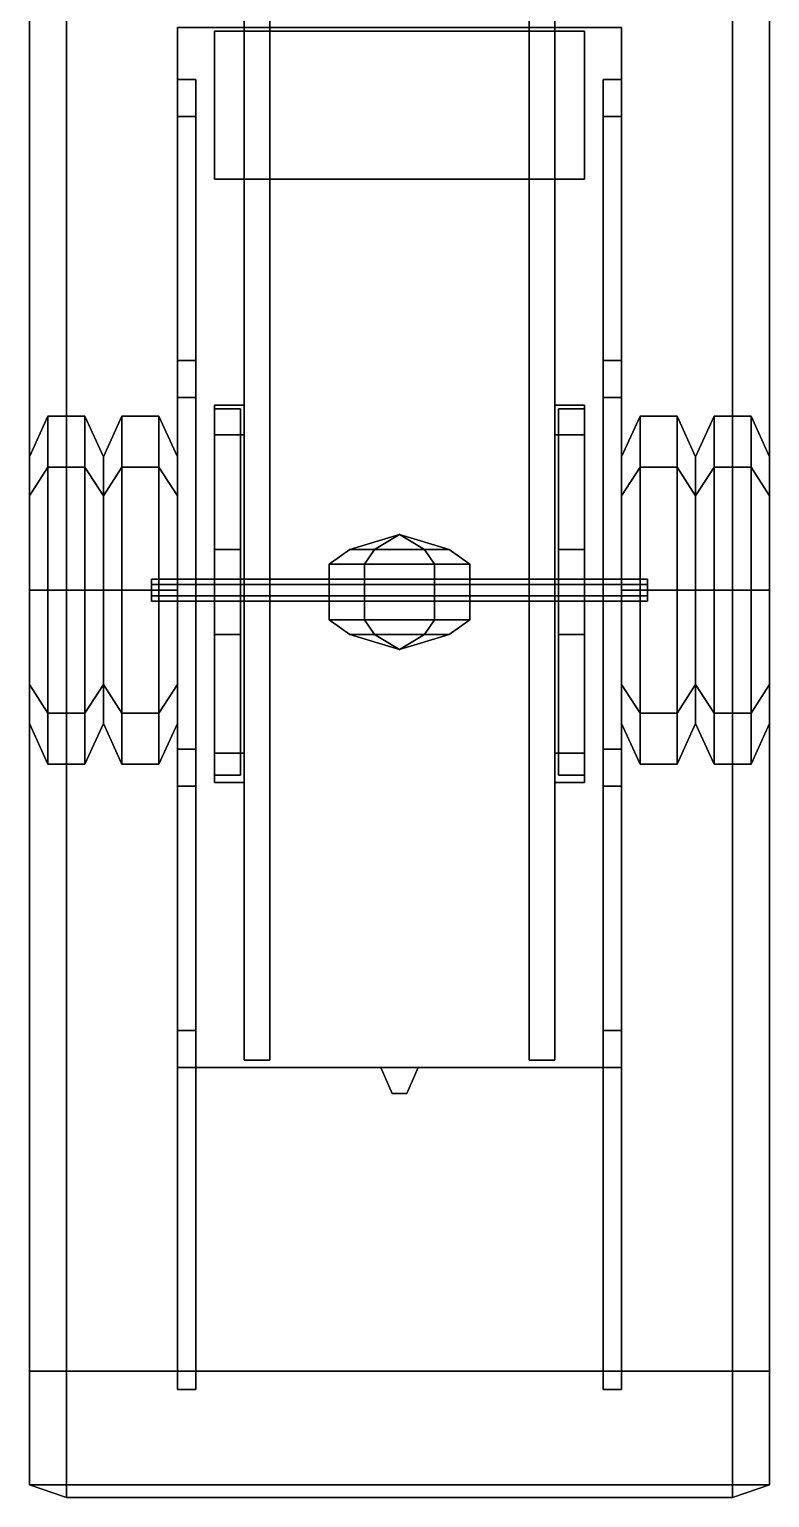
# Model space of a CAD drawing. Header units: millimetres. Extents: x -1 to 7, y -4.28 to 2.64.
# Drawn here: x -1 to 1, y -4.282 to -0.315 of the extents above; entities that cross this region are included whole.
import ezdxf

# ---------------------------------------------------------------- set-up
doc = ezdxf.new("R2010")
doc.units = ezdxf.units.MM
doc.layers.add('supports', color=5, linetype='Continuous')
doc.layers.add('wheels', color=2, linetype='Continuous')

msp = doc.modelspace()

# ---------------------------------------------------------------- linework, layer by layer
for points in [[(-1, 2.6382, 3.7421), (-1, -3.9397, 1.348), (-1, -4.2475, 2.1937), (-1, 2.3303, 4.5878)], [(1, 2.6382, 3.7421), (1, -3.9397, 1.348), (-1, -3.9397, 1.348), (-1, 2.6382, 3.7421)], [(1, -4.2475, 2.1937), (1, -3.9397, 1.348), (1, 2.6382, 3.7421), (1, 2.3303, 4.5878)], [(-1, 2.3303, 4.5878), (-1, -4.2475, 2.1937), (-0.9, -4.2817, 2.2877), (-0.9, 2.2961, 4.6818)], [(0.9, -4.2817, 2.2877), (1, -4.2475, 2.1937), (1, 2.3303, 4.5878), (0.9, 2.2961, 4.6818)], [(-0.9, 2.2961, 4.6818), (-0.9, -4.2817, 2.2877), (0.9, -4.2817, 2.2877), (0.9, 2.2961, 4.6818)], [(-0.35, 0.76, 0.59), (-0.35, -3.1, 0.65), (-0.42, -3.1, 0.65), (-0.42, 0.76, 0.59)], [(-0.42, -3.1, 0.76), (-0.35, -3.1, 0.76), (-0.35, 0.76, 0.76), (-0.42, 0.76, 0.76)], [(-0.42, 0.76, 0.59), (-0.42, -3.1, 0.65), (-0.42, -3.1, 0.76), (-0.42, 0.76, 0.76)], [(-0.35, 0.76, 0.76), (-0.35, -3.1, 0.76), (-0.35, -3.1, 0.65), (-0.35, 0.76, 0.59)], [(0.42, 0.76, 0.59), (0.42, -3.1, 0.65), (0.35, -3.1, 0.65), (0.35, 0.76, 0.59)], [(0.35, -3.1, 0.76), (0.42, -3.1, 0.76), (0.42, 0.76, 0.76), (0.35, 0.76, 0.76)], [(0.35, 0.76, 0.59), (0.35, -3.1, 0.65), (0.35, -3.1, 0.76), (0.35, 0.76, 0.76)], [(0.42, 0.76, 0.76), (0.42, -3.1, 0.76), (0.42, -3.1, 0.65), (0.42, 0.76, 0.59)], [(-0.6, -0.31, 0.88), (-0.6, -3.12, 0.88), (-0.6, -3.12, 0.92), (-0.6, -0.31, 0.92)], [(-0.6, -0.31, 0.92), (-0.6, -3.12, 0.92), (0.6, -3.12, 0.92), (0.6, -0.31, 0.92)], [(0.6, -0.31, 0.88), (0.6, -3.12, 0.88), (-0.6, -3.12, 0.88), (-0.6, -0.31, 0.88)], [(0.6, -3.12, 0.92), (0.6, -3.12, 0.88), (0.6, -0.31, 0.88), (0.6, -0.31, 0.92)], [(-0.5, -0.32, 0.92), (-0.5, -0.72, 0.92), (-0.5, -0.72, 1.27), (-0.5, -0.32, 1.27)], [(-0.5, -0.32, 1.27), (-0.5, -0.72, 1.27), (0.5, -0.72, 1.27), (0.5, -0.32, 1.27)], [(0.5, -0.32, 1.27), (0.5, -0.32, 0.92), (-0.5, -0.32, 0.92), (-0.5, -0.32, 1.27)], [(0.5, -0.72, 1.27), (0.5, -0.72, 0.92), (0.5, -0.32, 0.92), (0.5, -0.32, 1.27)], [(-0.5, -0.72, 1.27), (-0.5, -0.72, 0.92), (0.5, -0.72, 0.92), (0.5, -0.72, 1.27)], [(-0.42, -1.33, 0.73), (-0.42, -1.33, 0.68), (-0.5, -1.33, 0.68), (-0.5, -1.33, 0.73)], [(-0.5, -1.33, 0.68), (-0.5, -1.41, 0.68), (-0.5, -1.41, 0.73), (-0.5, -1.33, 0.73)], [(-0.42, -1.33, 0.68), (-0.42, -1.41, 0.68), (-0.5, -1.41, 0.68), (-0.5, -1.33, 0.68)], [(-0.5, -1.33, 0.73), (-0.5, -1.41, 0.73), (-0.42, -1.41, 0.73), (-0.42, -1.33, 0.73)], [(-0.5, -1.34, 0.67), (-0.5, -1.72, 0.59), (-0.5, -1.72, 0.66), (-0.5, -1.34, 0.69)], [(-0.43, -1.34, 0.67), (-0.43, -1.72, 0.59), (-0.5, -1.72, 0.59), (-0.5, -1.34, 0.67)], [(-0.5, -1.34, 0.69), (-0.5, -1.72, 0.66), (-0.43, -1.72, 0.66), (-0.43, -1.34, 0.69)], [(-0.43, -1.34, 0.69), (-0.43, -1.34, 0.67), (-0.5, -1.34, 0.67), (-0.5, -1.34, 0.69)], [(-0.43, -1.72, 0.66), (-0.43, -1.72, 0.59), (-0.43, -1.34, 0.67), (-0.43, -1.34, 0.69)], [(0.42, -1.33, 0.73), (0.42, -1.41, 0.73), (0.5, -1.41, 0.73), (0.5, -1.33, 0.73)], [(0.5, -1.33, 0.73), (0.5, -1.33, 0.68), (0.42, -1.33, 0.68), (0.42, -1.33, 0.73)], [(0.5, -1.33, 0.68), (0.5, -1.41, 0.68), (0.42, -1.41, 0.68), (0.42, -1.33, 0.68)], [(0.43, -1.34, 0.67), (0.43, -1.72, 0.59), (0.43, -1.72, 0.66), (0.43, -1.34, 0.69)], [(0.5, -1.34, 0.67), (0.5, -1.72, 0.59), (0.43, -1.72, 0.59), (0.43, -1.34, 0.67)], [(0.43, -1.34, 0.69), (0.43, -1.72, 0.66), (0.5, -1.72, 0.66), (0.5, -1.34, 0.69)], [(0.5, -1.34, 0.69), (0.5, -1.34, 0.67), (0.43, -1.34, 0.67), (0.43, -1.34, 0.69)], [(0.5, -1.41, 0.73), (0.5, -1.41, 0.68), (0.5, -1.33, 0.68), (0.5, -1.33, 0.73)], [(0.5, -1.72, 0.66), (0.5, -1.72, 0.59), (0.5, -1.34, 0.67), (0.5, -1.34, 0.69)], [(-0.5, -1.41, 0.73), (-0.5, -1.41, 0.68), (-0.42, -1.41, 0.68), (-0.42, -1.41, 0.73)], [(0.42, -1.41, 0.73), (0.42, -1.41, 0.68), (0.5, -1.41, 0.68), (0.5, -1.41, 0.73)], [(0, -1.68, 0.47), (-0.1344, -1.72, 0.47), (-0.0672, -1.72, 0.5864), (0, -1.68, 0.47)], [(0, -1.68, 0.47), (-0.0672, -1.72, 0.3536), (-0.1344, -1.72, 0.47), (0, -1.68, 0.47)], [(0, -1.68, 0.47), (-0.0672, -1.72, 0.5864), (0.0672, -1.72, 0.5864), (0, -1.68, 0.47)], [(0, -1.68, 0.47), (0.0672, -1.72, 0.3536), (-0.0672, -1.72, 0.3536), (0, -1.68, 0.47)], [(0, -1.68, 0.47), (0.0672, -1.72, 0.5864), (0.1344, -1.72, 0.47), (0, -1.68, 0.47)], [(0, -1.68, 0.47), (0.1344, -1.72, 0.47), (0.0672, -1.72, 0.3536), (0, -1.68, 0.47)], [(-0.5, -1.72, 0.59), (-0.5, -1.95, 0.59), (-0.5, -1.95, 0.66), (-0.5, -1.72, 0.66)], [(-0.5, -1.72, 0.66), (-0.5, -1.95, 0.66), (-0.43, -1.95, 0.66), (-0.43, -1.72, 0.66)], [(-0.43, -1.72, 0.59), (-0.43, -1.95, 0.59), (-0.5, -1.95, 0.59), (-0.5, -1.72, 0.59)], [(-0.43, -1.95, 0.66), (-0.43, -1.95, 0.59), (-0.43, -1.72, 0.59), (-0.43, -1.72, 0.66)], [(-0.1344, -1.72, 0.47), (-0.19, -1.76, 0.47), (-0.095, -1.76, 0.6345), (-0.0672, -1.72, 0.5864)], [(-0.0672, -1.72, 0.3536), (-0.095, -1.76, 0.3055), (-0.19, -1.76, 0.47), (-0.1344, -1.72, 0.47)], [(-0.0672, -1.72, 0.5864), (-0.095, -1.76, 0.6345), (0.095, -1.76, 0.6345), (0.0672, -1.72, 0.5864)], [(0.0672, -1.72, 0.3536), (0.095, -1.76, 0.3055), (-0.095, -1.76, 0.3055), (-0.0672, -1.72, 0.3536)], [(0.0672, -1.72, 0.5864), (0.095, -1.76, 0.6345), (0.19, -1.76, 0.47), (0.1344, -1.72, 0.47)], [(0.1344, -1.72, 0.47), (0.19, -1.76, 0.47), (0.095, -1.76, 0.3055), (0.0672, -1.72, 0.3536)], [(0.43, -1.72, 0.59), (0.43, -1.95, 0.59), (0.43, -1.95, 0.66), (0.43, -1.72, 0.66)], [(0.5, -1.72, 0.59), (0.5, -1.95, 0.59), (0.43, -1.95, 0.59), (0.43, -1.72, 0.59)], [(0.43, -1.72, 0.66), (0.43, -1.95, 0.66), (0.5, -1.95, 0.66), (0.5, -1.72, 0.66)], [(0.5, -1.95, 0.66), (0.5, -1.95, 0.59), (0.5, -1.72, 0.59), (0.5, -1.72, 0.66)], [(-0.095, -1.76, 0.6345), (-0.19, -1.76, 0.47), (-0.19, -1.91, 0.47), (-0.095, -1.91, 0.6345)], [(-0.19, -1.76, 0.47), (-0.095, -1.76, 0.3055), (-0.095, -1.91, 0.3055), (-0.19, -1.91, 0.47)], [(0.095, -1.76, 0.6345), (-0.095, -1.76, 0.6345), (-0.095, -1.91, 0.6345), (0.095, -1.91, 0.6345)], [(-0.095, -1.76, 0.3055), (0.095, -1.76, 0.3055), (0.095, -1.91, 0.3055), (-0.095, -1.91, 0.3055)], [(0.19, -1.76, 0.47), (0.095, -1.76, 0.6345), (0.095, -1.91, 0.6345), (0.19, -1.91, 0.47)], [(0.095, -1.76, 0.3055), (0.19, -1.76, 0.47), (0.19, -1.91, 0.47), (0.095, -1.91, 0.3055)], [(-0.1344, -1.95, 0.47), (-0.19, -1.91, 0.47), (-0.095, -1.91, 0.3055), (-0.0672, -1.95, 0.3536)], [(-0.0672, -1.95, 0.5864), (-0.095, -1.91, 0.6345), (-0.19, -1.91, 0.47), (-0.1344, -1.95, 0.47)], [(-0.0672, -1.95, 0.3536), (-0.095, -1.91, 0.3055), (0.095, -1.91, 0.3055), (0.0672, -1.95, 0.3536)], [(0.0672, -1.95, 0.5864), (0.095, -1.91, 0.6345), (-0.095, -1.91, 0.6345), (-0.0672, -1.95, 0.5864)], [(0.0672, -1.95, 0.3536), (0.095, -1.91, 0.3055), (0.19, -1.91, 0.47), (0.1344, -1.95, 0.47)], [(0.1344, -1.95, 0.47), (0.19, -1.91, 0.47), (0.095, -1.91, 0.6345), (0.0672, -1.95, 0.5864)], [(-0.5, -1.95, 0.59), (-0.5, -2.33, 0.68), (-0.5, -2.33, 0.7), (-0.5, -1.95, 0.66)], [(-0.43, -1.95, 0.59), (-0.43, -2.33, 0.68), (-0.5, -2.33, 0.68), (-0.5, -1.95, 0.59)], [(-0.5, -1.95, 0.66), (-0.5, -2.33, 0.7), (-0.43, -2.33, 0.7), (-0.43, -1.95, 0.66)], [(-0.43, -2.33, 0.7), (-0.43, -2.33, 0.68), (-0.43, -1.95, 0.59), (-0.43, -1.95, 0.66)], [(0, -1.99, 0.47), (-0.1344, -1.95, 0.47), (-0.0672, -1.95, 0.3536), (0, -1.99, 0.47)], [(0, -1.99, 0.47), (-0.0672, -1.95, 0.5864), (-0.1344, -1.95, 0.47), (0, -1.99, 0.47)], [(0, -1.99, 0.47), (-0.0672, -1.95, 0.3536), (0.0672, -1.95, 0.3536), (0, -1.99, 0.47)], [(0, -1.99, 0.47), (0.0672, -1.95, 0.5864), (-0.0672, -1.95, 0.5864), (0, -1.99, 0.47)], [(0, -1.99, 0.47), (0.0672, -1.95, 0.3536), (0.1344, -1.95, 0.47), (0, -1.99, 0.47)], [(0, -1.99, 0.47), (0.1344, -1.95, 0.47), (0.0672, -1.95, 0.5864), (0, -1.99, 0.47)], [(0.43, -1.95, 0.59), (0.43, -2.33, 0.68), (0.43, -2.33, 0.7), (0.43, -1.95, 0.66)], [(0.5, -1.95, 0.59), (0.5, -2.33, 0.68), (0.43, -2.33, 0.68), (0.43, -1.95, 0.59)], [(0.43, -1.95, 0.66), (0.43, -2.33, 0.7), (0.5, -2.33, 0.7), (0.5, -1.95, 0.66)], [(0.5, -2.33, 0.7), (0.5, -2.33, 0.68), (0.5, -1.95, 0.59), (0.5, -1.95, 0.66)], [(-0.5, -2.27, 0.73), (-0.5, -2.35, 0.73), (-0.42, -2.35, 0.73), (-0.42, -2.27, 0.73)], [(-0.5, -2.27, 0.68), (-0.5, -2.35, 0.68), (-0.5, -2.35, 0.73), (-0.5, -2.27, 0.73)], [(-0.42, -2.27, 0.73), (-0.42, -2.27, 0.68), (-0.5, -2.27, 0.68), (-0.5, -2.27, 0.73)], [(-0.42, -2.27, 0.68), (-0.42, -2.35, 0.68), (-0.5, -2.35, 0.68), (-0.5, -2.27, 0.68)], [(0.42, -2.27, 0.73), (0.42, -2.35, 0.73), (0.5, -2.35, 0.73), (0.5, -2.27, 0.73)], [(0.5, -2.27, 0.73), (0.5, -2.27, 0.68), (0.42, -2.27, 0.68), (0.42, -2.27, 0.73)], [(0.5, -2.27, 0.68), (0.5, -2.35, 0.68), (0.42, -2.35, 0.68), (0.42, -2.27, 0.68)], [(0.5, -2.35, 0.73), (0.5, -2.35, 0.68), (0.5, -2.27, 0.68), (0.5, -2.27, 0.73)], [(-0.5, -2.33, 0.7), (-0.5, -2.33, 0.68), (-0.43, -2.33, 0.68), (-0.43, -2.33, 0.7)], [(-0.5, -2.35, 0.73), (-0.5, -2.35, 0.68), (-0.42, -2.35, 0.68), (-0.42, -2.35, 0.73)], [(0.42, -2.35, 0.73), (0.42, -2.35, 0.68), (0.5, -2.35, 0.68), (0.5, -2.35, 0.73)], [(-0.6, -3.12, 0.92), (-0.6, -3.12, 0.88), (0.6, -3.12, 0.88), (0.6, -3.12, 0.92)], [(-0.42, -3.1, 0.65), (-0.35, -3.1, 0.65), (-0.35, -3.1, 0.76), (-0.42, -3.1, 0.76)], [(-0.05, -3.12, 0.73), (-0.02, -3.19, 0.73), (-0.02, -3.19, 0.76), (-0.05, -3.12, 0.76)], [(-0.05, -3.12, 0.76), (-0.02, -3.19, 0.76), (0.02, -3.19, 0.76), (0.05, -3.12, 0.76)], [(0.05, -3.12, 0.73), (0.02, -3.19, 0.73), (-0.02, -3.19, 0.73), (-0.05, -3.12, 0.73)], [(-0.05, -3.12, 0.65), (-0.02, -3.19, 0.65), (-0.02, -3.19, 0.66), (-0.05, -3.12, 0.66)], [(0.05, -3.12, 0.65), (0.02, -3.19, 0.65), (-0.02, -3.19, 0.65), (-0.05, -3.12, 0.65)], [(-0.05, -3.12, 0.66), (-0.02, -3.19, 0.66), (0.02, -3.19, 0.66), (0.05, -3.12, 0.66)], [(0.02, -3.19, 0.76), (0.02, -3.19, 0.73), (0.05, -3.12, 0.73), (0.05, -3.12, 0.76)], [(0.02, -3.19, 0.66), (0.02, -3.19, 0.65), (0.05, -3.12, 0.65), (0.05, -3.12, 0.66)], [(0.35, -3.1, 0.65), (0.42, -3.1, 0.65), (0.42, -3.1, 0.76), (0.35, -3.1, 0.76)], [(-0.02, -3.19, 0.76), (-0.02, -3.19, 0.73), (0.02, -3.19, 0.73), (0.02, -3.19, 0.76)], [(-0.02, -3.19, 0.66), (-0.02, -3.19, 0.65), (0.02, -3.19, 0.65), (0.02, -3.19, 0.66)], [(-1, -4.2475, 2.1937), (-1, -3.9397, 1.348), (1, -3.9397, 1.348), (1, -4.2475, 2.1937)], [(-0.9, -4.2817, 2.2877), (-1, -4.2475, 2.1937), (1, -4.2475, 2.1937), (0.9, -4.2817, 2.2877)]]:
    msp.add_3dface(points)
at = {"layer": 'supports'}
for points in [[(-0.6, -0.45, 0.92), (-0.6, -0.55, 0.92), (-0.6, -0.55, 2.5817), (-0.6, -0.45, 2.6181)], [(-0.55, -0.45, 2.6181), (-0.55, -0.45, 0.92), (-0.6, -0.45, 0.92), (-0.6, -0.45, 2.6181)], [(-0.6, -0.45, 2.6181), (-0.6, -0.55, 2.5817), (-0.55, -0.55, 2.5817), (-0.55, -0.45, 2.6181)], [(-0.55, -0.55, 2.5817), (-0.55, -0.55, 0.92), (-0.55, -0.45, 0.92), (-0.55, -0.45, 2.6181)], [(0.55, -0.45, 0.92), (0.55, -0.55, 0.92), (0.55, -0.55, 2.5817), (0.55, -0.45, 2.6181)], [(0.6, -0.45, 2.6181), (0.6, -0.45, 0.92), (0.55, -0.45, 0.92), (0.55, -0.45, 2.6181)], [(0.55, -0.45, 2.6181), (0.55, -0.55, 2.5817), (0.6, -0.55, 2.5817), (0.6, -0.45, 2.6181)], [(0.6, -0.55, 2.5817), (0.6, -0.55, 0.92), (0.6, -0.45, 0.92), (0.6, -0.45, 2.6181)], [(-0.6, -0.55, 2.5817), (-0.6, -0.55, 0.92), (-0.55, -0.55, 0.92), (-0.55, -0.55, 2.5817)], [(-0.55, -0.55, 1.34), (-0.55, -1.21, 2.19), (-0.6, -1.21, 2.19), (-0.6, -0.55, 1.34)], [(-0.6, -1.21, 2.19), (-0.6, -1.21, 2.29), (-0.6, -0.55, 1.44), (-0.6, -0.55, 1.34)], [(-0.6, -0.55, 1.44), (-0.6, -1.21, 2.29), (-0.55, -1.21, 2.29), (-0.55, -0.55, 1.44)], [(-0.6, -0.55, 1.34), (-0.6, -1.21, 1.34), (-0.55, -1.21, 1.34), (-0.55, -0.55, 1.34)], [(-0.6, -1.21, 1.24), (-0.6, -1.21, 1.34), (-0.6, -0.55, 1.34), (-0.6, -0.55, 1.24)], [(-0.55, -0.55, 1.24), (-0.55, -1.21, 1.24), (-0.6, -1.21, 1.24), (-0.6, -0.55, 1.24)], [(-0.55, -0.55, 1.44), (-0.55, -1.21, 2.29), (-0.55, -1.21, 2.19), (-0.55, -0.55, 1.34)], [(-0.55, -0.55, 1.34), (-0.55, -1.21, 1.34), (-0.55, -1.21, 1.24), (-0.55, -0.55, 1.24)], [(0.55, -0.55, 2.5817), (0.55, -0.55, 0.92), (0.6, -0.55, 0.92), (0.6, -0.55, 2.5817)], [(0.6, -0.55, 1.24), (0.6, -1.21, 1.24), (0.55, -1.21, 1.24), (0.55, -0.55, 1.24)], [(0.55, -1.21, 1.24), (0.55, -1.21, 1.34), (0.55, -0.55, 1.34), (0.55, -0.55, 1.24)], [(0.55, -0.55, 1.34), (0.55, -1.21, 1.34), (0.6, -1.21, 1.34), (0.6, -0.55, 1.34)], [(0.55, -1.21, 2.19), (0.55, -1.21, 2.29), (0.55, -0.55, 1.44), (0.55, -0.55, 1.34)], [(0.6, -0.55, 1.34), (0.6, -1.21, 2.19), (0.55, -1.21, 2.19), (0.55, -0.55, 1.34)], [(0.55, -0.55, 1.44), (0.55, -1.21, 2.29), (0.6, -1.21, 2.29), (0.6, -0.55, 1.44)], [(0.6, -0.55, 1.34), (0.6, -1.21, 1.34), (0.6, -1.21, 1.24), (0.6, -0.55, 1.24)], [(0.6, -0.55, 1.44), (0.6, -1.21, 2.29), (0.6, -1.21, 2.19), (0.6, -0.55, 1.34)], [(-0.55, -1.21, 2.3415), (-0.55, -1.21, 0.92), (-0.6, -1.21, 0.92), (-0.6, -1.21, 2.3415)], [(-0.6, -1.21, 0.92), (-0.6, -1.31, 0.92), (-0.6, -1.31, 2.3051), (-0.6, -1.21, 2.3415)], [(-0.6, -1.21, 2.3415), (-0.6, -1.31, 2.3051), (-0.55, -1.31, 2.3051), (-0.55, -1.21, 2.3415)], [(-0.55, -1.31, 2.3051), (-0.55, -1.31, 0.92), (-0.55, -1.21, 0.92), (-0.55, -1.21, 2.3415)], [(0.55, -1.21, 0.92), (0.55, -1.31, 0.92), (0.55, -1.31, 2.3051), (0.55, -1.21, 2.3415)], [(0.6, -1.21, 2.3415), (0.6, -1.21, 0.92), (0.55, -1.21, 0.92), (0.55, -1.21, 2.3415)], [(0.55, -1.21, 2.3415), (0.55, -1.31, 2.3051), (0.6, -1.31, 2.3051), (0.6, -1.21, 2.3415)], [(0.6, -1.31, 2.3051), (0.6, -1.31, 0.92), (0.6, -1.21, 0.92), (0.6, -1.21, 2.3415)], [(-0.6, -1.31, 2.3051), (-0.6, -1.31, 0.92), (-0.55, -1.31, 0.92), (-0.55, -1.31, 2.3051)], [(-0.55, -1.31, 2.19), (-0.55, -2.26, 1.24), (-0.6, -2.26, 1.24), (-0.6, -1.31, 2.19)], [(-0.6, -2.26, 1.24), (-0.6, -2.26, 1.34), (-0.6, -1.31, 2.29), (-0.6, -1.31, 2.19)], [(-0.6, -1.31, 2.29), (-0.6, -2.26, 1.34), (-0.55, -2.26, 1.34), (-0.55, -1.31, 2.29)], [(-0.6, -1.31, 1.34), (-0.6, -2.26, 1.95), (-0.55, -2.26, 1.95), (-0.55, -1.31, 1.34)], [(-0.6, -2.26, 1.85), (-0.6, -2.26, 1.95), (-0.6, -1.31, 1.34), (-0.6, -1.31, 1.24)], [(-0.55, -1.31, 1.24), (-0.55, -2.26, 1.85), (-0.6, -2.26, 1.85), (-0.6, -1.31, 1.24)], [(-0.55, -1.31, 2.29), (-0.55, -2.26, 1.34), (-0.55, -2.26, 1.24), (-0.55, -1.31, 2.19)], [(-0.55, -1.31, 1.34), (-0.55, -2.26, 1.95), (-0.55, -2.26, 1.85), (-0.55, -1.31, 1.24)], [(0.55, -1.31, 2.3051), (0.55, -1.31, 0.92), (0.6, -1.31, 0.92), (0.6, -1.31, 2.3051)], [(0.55, -1.31, 1.34), (0.55, -2.26, 1.95), (0.6, -2.26, 1.95), (0.6, -1.31, 1.34)], [(0.55, -2.26, 1.85), (0.55, -2.26, 1.95), (0.55, -1.31, 1.34), (0.55, -1.31, 1.24)], [(0.6, -1.31, 1.24), (0.6, -2.26, 1.85), (0.55, -2.26, 1.85), (0.55, -1.31, 1.24)], [(0.6, -1.31, 2.19), (0.6, -2.26, 1.24), (0.55, -2.26, 1.24), (0.55, -1.31, 2.19)], [(0.55, -2.26, 1.24), (0.55, -2.26, 1.34), (0.55, -1.31, 2.29), (0.55, -1.31, 2.19)], [(0.55, -1.31, 2.29), (0.55, -2.26, 1.34), (0.6, -2.26, 1.34), (0.6, -1.31, 2.29)], [(0.6, -1.31, 1.34), (0.6, -2.26, 1.95), (0.6, -2.26, 1.85), (0.6, -1.31, 1.24)], [(0.6, -1.31, 2.29), (0.6, -2.26, 1.34), (0.6, -2.26, 1.24), (0.6, -1.31, 2.19)], [(-0.6, -2.26, 0.92), (-0.6, -2.36, 0.92), (-0.6, -2.36, 1.9229), (-0.6, -2.26, 1.9593)], [(-0.55, -2.26, 1.9593), (-0.55, -2.26, 0.92), (-0.6, -2.26, 0.92), (-0.6, -2.26, 1.9593)], [(-0.6, -2.26, 1.9593), (-0.6, -2.36, 1.9229), (-0.55, -2.36, 1.9229), (-0.55, -2.26, 1.9593)], [(-0.55, -2.36, 1.9229), (-0.55, -2.36, 0.92), (-0.55, -2.26, 0.92), (-0.55, -2.26, 1.9593)], [(0.55, -2.26, 0.92), (0.55, -2.36, 0.92), (0.55, -2.36, 1.9229), (0.55, -2.26, 1.9593)], [(0.6, -2.26, 1.9593), (0.6, -2.26, 0.92), (0.55, -2.26, 0.92), (0.55, -2.26, 1.9593)], [(0.55, -2.26, 1.9593), (0.55, -2.36, 1.9229), (0.6, -2.36, 1.9229), (0.6, -2.26, 1.9593)], [(0.6, -2.36, 1.9229), (0.6, -2.36, 0.92), (0.6, -2.26, 0.92), (0.6, -2.26, 1.9593)], [(-0.6, -2.36, 1.9229), (-0.6, -2.36, 0.92), (-0.55, -2.36, 0.92), (-0.55, -2.36, 1.9229)], [(-0.55, -2.36, 1.24), (-0.55, -3.02, 1.24), (-0.6, -3.02, 1.24), (-0.6, -2.36, 1.24)], [(-0.6, -3.02, 1.24), (-0.6, -3.02, 1.34), (-0.6, -2.36, 1.34), (-0.6, -2.36, 1.24)], [(-0.6, -2.36, 1.34), (-0.6, -3.02, 1.34), (-0.55, -3.02, 1.34), (-0.55, -2.36, 1.34)], [(-0.55, -2.36, 1.34), (-0.55, -3.02, 1.34), (-0.55, -3.02, 1.24), (-0.55, -2.36, 1.24)], [(0.55, -2.36, 1.9229), (0.55, -2.36, 0.92), (0.6, -2.36, 0.92), (0.6, -2.36, 1.9229)], [(0.55, -2.36, 1.34), (0.55, -3.02, 1.34), (0.6, -3.02, 1.34), (0.6, -2.36, 1.34)], [(0.55, -3.02, 1.24), (0.55, -3.02, 1.34), (0.55, -2.36, 1.34), (0.55, -2.36, 1.24)], [(0.6, -2.36, 1.24), (0.6, -3.02, 1.24), (0.55, -3.02, 1.24), (0.55, -2.36, 1.24)], [(0.6, -2.36, 1.34), (0.6, -3.02, 1.34), (0.6, -3.02, 1.24), (0.6, -2.36, 1.24)], [(-0.6, -3.02, 0.92), (-0.6, -3.12, 0.92), (-0.6, -3.12, 1.6463), (-0.6, -3.02, 1.6827)], [(-0.55, -3.02, 1.6827), (-0.55, -3.02, 0.92), (-0.6, -3.02, 0.92), (-0.6, -3.02, 1.6827)], [(-0.6, -3.02, 1.6827), (-0.6, -3.12, 1.6463), (-0.55, -3.12, 1.6463), (-0.55, -3.02, 1.6827)], [(-0.55, -3.12, 1.6463), (-0.55, -3.12, 0.92), (-0.55, -3.02, 0.92), (-0.55, -3.02, 1.6827)], [(0.55, -3.02, 0.92), (0.55, -3.12, 0.92), (0.55, -3.12, 1.6463), (0.55, -3.02, 1.6827)], [(0.55, -3.02, 1.6827), (0.55, -3.12, 1.6463), (0.6, -3.12, 1.6463), (0.6, -3.02, 1.6827)], [(0.6, -3.02, 1.6827), (0.6, -3.02, 0.92), (0.55, -3.02, 0.92), (0.55, -3.02, 1.6827)], [(0.6, -3.12, 1.6463), (0.6, -3.12, 0.92), (0.6, -3.02, 0.92), (0.6, -3.02, 1.6827)], [(-0.6, -3.12, 1.6463), (-0.6, -3.12, 0.92), (-0.55, -3.12, 0.92), (-0.55, -3.12, 1.6463)], [(-0.55, -3.12, 1.24), (-0.55, -3.99, 1.24), (-0.6, -3.99, 1.24), (-0.6, -3.12, 1.24)], [(-0.6, -3.99, 1.24), (-0.6, -3.99, 1.34), (-0.6, -3.12, 1.34), (-0.6, -3.12, 1.24)], [(-0.6, -3.12, 1.34), (-0.6, -3.99, 1.34), (-0.55, -3.99, 1.34), (-0.55, -3.12, 1.34)], [(-0.55, -3.12, 1.34), (-0.55, -3.99, 1.34), (-0.55, -3.99, 1.24), (-0.55, -3.12, 1.24)], [(0.55, -3.12, 1.6463), (0.55, -3.12, 0.92), (0.6, -3.12, 0.92), (0.6, -3.12, 1.6463)], [(0.55, -3.99, 1.24), (0.55, -3.99, 1.34), (0.55, -3.12, 1.34), (0.55, -3.12, 1.24)], [(0.55, -3.12, 1.34), (0.55, -3.99, 1.34), (0.6, -3.99, 1.34), (0.6, -3.12, 1.34)], [(0.6, -3.12, 1.24), (0.6, -3.99, 1.24), (0.55, -3.99, 1.24), (0.55, -3.12, 1.24)], [(0.6, -3.12, 1.34), (0.6, -3.99, 1.34), (0.6, -3.99, 1.24), (0.6, -3.12, 1.24)], [(-0.55, -3.99, 1.24), (-0.55, -3.99, 1.34), (-0.6, -3.99, 1.34), (-0.6, -3.99, 1.24)], [(0.6, -3.99, 1.24), (0.6, -3.99, 1.34), (0.55, -3.99, 1.34), (0.55, -3.99, 1.24)]]:
    msp.add_3dface(points, dxfattribs=at)
at = {"layer": 'wheels'}
for points in [[(-0.95, -1.4977, 0.8023), (-0.95, -1.36, 0.47), (-1, -1.47, 0.47), (-1, -1.5754, 0.7246)], [(-0.95, -1.36, 0.47), (-0.95, -1.4977, 0.1377), (-1, -1.5754, 0.2154), (-1, -1.47, 0.47)], [(-0.85, -1.4977, 0.8023), (-0.85, -1.36, 0.47), (-0.95, -1.36, 0.47), (-0.95, -1.4977, 0.8023)], [(-0.85, -1.36, 0.47), (-0.85, -1.4977, 0.1377), (-0.95, -1.4977, 0.1377), (-0.95, -1.36, 0.47)], [(-0.85, -1.36, 0.47), (-0.85, -1.4977, 0.8023), (-0.8, -1.5754, 0.7246), (-0.8, -1.47, 0.47)], [(-0.85, -1.4977, 0.1377), (-0.85, -1.36, 0.47), (-0.8, -1.47, 0.47), (-0.8, -1.5754, 0.2154)], [(-0.75, -1.4977, 0.8023), (-0.75, -1.36, 0.47), (-0.8, -1.47, 0.47), (-0.8, -1.5754, 0.7246)], [(-0.75, -1.36, 0.47), (-0.75, -1.4977, 0.1377), (-0.8, -1.5754, 0.2154), (-0.8, -1.47, 0.47)], [(-0.65, -1.4977, 0.8023), (-0.65, -1.36, 0.47), (-0.75, -1.36, 0.47), (-0.75, -1.4977, 0.8023)], [(-0.65, -1.36, 0.47), (-0.65, -1.4977, 0.1377), (-0.75, -1.4977, 0.1377), (-0.75, -1.36, 0.47)], [(-0.65, -1.36, 0.47), (-0.65, -1.4977, 0.8023), (-0.6, -1.5754, 0.7246), (-0.6, -1.47, 0.47)], [(-0.65, -1.4977, 0.1377), (-0.65, -1.36, 0.47), (-0.6, -1.47, 0.47), (-0.6, -1.5754, 0.2154)], [(0.65, -1.4977, 0.8023), (0.65, -1.36, 0.47), (0.6, -1.47, 0.47), (0.6, -1.5754, 0.7246)], [(0.65, -1.36, 0.47), (0.65, -1.4977, 0.1377), (0.6, -1.5754, 0.2154), (0.6, -1.47, 0.47)], [(0.75, -1.4977, 0.8023), (0.75, -1.36, 0.47), (0.65, -1.36, 0.47), (0.65, -1.4977, 0.8023)], [(0.75, -1.36, 0.47), (0.75, -1.4977, 0.1377), (0.65, -1.4977, 0.1377), (0.65, -1.36, 0.47)], [(0.75, -1.36, 0.47), (0.75, -1.4977, 0.8023), (0.8, -1.5754, 0.7246), (0.8, -1.47, 0.47)], [(0.75, -1.4977, 0.1377), (0.75, -1.36, 0.47), (0.8, -1.47, 0.47), (0.8, -1.5754, 0.2154)], [(0.85, -1.4977, 0.8023), (0.85, -1.36, 0.47), (0.8, -1.47, 0.47), (0.8, -1.5754, 0.7246)], [(0.85, -1.36, 0.47), (0.85, -1.4977, 0.1377), (0.8, -1.5754, 0.2154), (0.8, -1.47, 0.47)], [(0.95, -1.4977, 0.8023), (0.95, -1.36, 0.47), (0.85, -1.36, 0.47), (0.85, -1.4977, 0.8023)], [(0.95, -1.36, 0.47), (0.95, -1.4977, 0.1377), (0.85, -1.4977, 0.1377), (0.85, -1.36, 0.47)], [(0.95, -1.36, 0.47), (0.95, -1.4977, 0.8023), (1, -1.5754, 0.7246), (1, -1.47, 0.47)], [(0.95, -1.4977, 0.1377), (0.95, -1.36, 0.47), (1, -1.47, 0.47), (1, -1.5754, 0.2154)], [(-1, -2.19, 0.47), (-1, -1.5754, 0.7246), (-1, -1.47, 0.47), (-1, -2.0846, 0.2154)], [(-1, -2.0846, 0.2154), (-1, -1.47, 0.47), (-1, -1.5754, 0.2154), (-1, -1.83, 0.11)], [(-0.95, -1.4977, 0.1377), (-0.95, -1.83), (-1, -1.83, 0.11), (-1, -1.5754, 0.2154)], [(-0.95, -1.83, 0.94), (-0.95, -1.4977, 0.8023), (-1, -1.5754, 0.7246), (-1, -1.83, 0.83)], [(-0.85, -1.4977, 0.1377), (-0.85, -1.83), (-0.95, -1.83), (-0.95, -1.4977, 0.1377)], [(-0.85, -1.83, 0.94), (-0.85, -1.4977, 0.8023), (-0.95, -1.4977, 0.8023), (-0.95, -1.83, 0.94)], [(-0.85, -1.83), (-0.85, -1.4977, 0.1377), (-0.8, -1.5754, 0.2154), (-0.8, -1.83, 0.11)], [(-0.85, -1.4977, 0.8023), (-0.85, -1.83, 0.94), (-0.8, -1.83, 0.83), (-0.8, -1.5754, 0.7246)], [(-0.75, -1.4977, 0.1377), (-0.75, -1.83), (-0.8, -1.83, 0.11), (-0.8, -1.5754, 0.2154)], [(-0.75, -1.83, 0.94), (-0.75, -1.4977, 0.8023), (-0.8, -1.5754, 0.7246), (-0.8, -1.83, 0.83)], [(-0.65, -1.4977, 0.1377), (-0.65, -1.83), (-0.75, -1.83), (-0.75, -1.4977, 0.1377)], [(-0.65, -1.83, 0.94), (-0.65, -1.4977, 0.8023), (-0.75, -1.4977, 0.8023), (-0.75, -1.83, 0.94)], [(-0.65, -1.83), (-0.65, -1.4977, 0.1377), (-0.6, -1.5754, 0.2154), (-0.6, -1.83, 0.11)], [(-0.65, -1.4977, 0.8023), (-0.65, -1.83, 0.94), (-0.6, -1.83, 0.83), (-0.6, -1.5754, 0.7246)], [(-0.6, -1.5754, 0.7246), (-0.6, -2.19, 0.47), (-0.6, -2.0846, 0.2154), (-0.6, -1.47, 0.47)], [(-0.6, -1.47, 0.47), (-0.6, -2.0846, 0.2154), (-0.6, -1.83, 0.11), (-0.6, -1.5754, 0.2154)], [(0.6, -2.19, 0.47), (0.6, -1.5754, 0.7246), (0.6, -1.47, 0.47), (0.6, -2.0846, 0.2154)], [(0.6, -2.0846, 0.2154), (0.6, -1.47, 0.47), (0.6, -1.5754, 0.2154), (0.6, -1.83, 0.11)], [(0.65, -1.4977, 0.1377), (0.65, -1.83), (0.6, -1.83, 0.11), (0.6, -1.5754, 0.2154)], [(0.65, -1.83, 0.94), (0.65, -1.4977, 0.8023), (0.6, -1.5754, 0.7246), (0.6, -1.83, 0.83)], [(0.75, -1.4977, 0.1377), (0.75, -1.83), (0.65, -1.83), (0.65, -1.4977, 0.1377)], [(0.75, -1.83, 0.94), (0.75, -1.4977, 0.8023), (0.65, -1.4977, 0.8023), (0.65, -1.83, 0.94)], [(0.75, -1.83), (0.75, -1.4977, 0.1377), (0.8, -1.5754, 0.2154), (0.8, -1.83, 0.11)], [(0.75, -1.4977, 0.8023), (0.75, -1.83, 0.94), (0.8, -1.83, 0.83), (0.8, -1.5754, 0.7246)], [(0.85, -1.4977, 0.1377), (0.85, -1.83), (0.8, -1.83, 0.11), (0.8, -1.5754, 0.2154)], [(0.85, -1.83, 0.94), (0.85, -1.4977, 0.8023), (0.8, -1.5754, 0.7246), (0.8, -1.83, 0.83)], [(0.95, -1.4977, 0.1377), (0.95, -1.83), (0.85, -1.83), (0.85, -1.4977, 0.1377)], [(0.95, -1.83, 0.94), (0.95, -1.4977, 0.8023), (0.85, -1.4977, 0.8023), (0.85, -1.83, 0.94)], [(0.95, -1.83), (0.95, -1.4977, 0.1377), (1, -1.5754, 0.2154), (1, -1.83, 0.11)], [(0.95, -1.4977, 0.8023), (0.95, -1.83, 0.94), (1, -1.83, 0.83), (1, -1.5754, 0.7246)], [(1, -1.5754, 0.7246), (1, -2.19, 0.47), (1, -2.0846, 0.2154), (1, -1.47, 0.47)], [(1, -1.47, 0.47), (1, -2.0846, 0.2154), (1, -1.83, 0.11), (1, -1.5754, 0.2154)], [(-1, -2.0846, 0.7246), (-1, -1.83, 0.83), (-1, -1.5754, 0.7246), (-1, -2.19, 0.47)], [(-0.6, -1.83, 0.83), (-0.6, -2.0846, 0.7246), (-0.6, -2.19, 0.47), (-0.6, -1.5754, 0.7246)], [(0.6, -2.0846, 0.7246), (0.6, -1.83, 0.83), (0.6, -1.5754, 0.7246), (0.6, -2.19, 0.47)], [(1, -1.83, 0.83), (1, -2.0846, 0.7246), (1, -2.19, 0.47), (1, -1.5754, 0.7246)], [(0.67, -1.8, 0.47), (0.67, -1.815, 0.444), (-0.67, -1.815, 0.444), (-0.67, -1.8, 0.47)], [(0.67, -1.815, 0.496), (0.67, -1.8, 0.47), (-0.67, -1.8, 0.47), (-0.67, -1.815, 0.496)], [(0.67, -1.815, 0.444), (0.67, -1.845, 0.444), (-0.67, -1.845, 0.444), (-0.67, -1.815, 0.444)], [(0.67, -1.845, 0.496), (0.67, -1.815, 0.496), (-0.67, -1.815, 0.496), (-0.67, -1.845, 0.496)], [(-0.95, -1.83), (-0.95, -2.1623, 0.1377), (-1, -2.0846, 0.2154), (-1, -1.83, 0.11)], [(-0.95, -2.1623, 0.8023), (-0.95, -1.83, 0.94), (-1, -1.83, 0.83), (-1, -2.0846, 0.7246)], [(-0.85, -1.83), (-0.85, -2.1623, 0.1377), (-0.95, -2.1623, 0.1377), (-0.95, -1.83)], [(-0.85, -2.1623, 0.8023), (-0.85, -1.83, 0.94), (-0.95, -1.83, 0.94), (-0.95, -2.1623, 0.8023)], [(-0.85, -2.1623, 0.1377), (-0.85, -1.83), (-0.8, -1.83, 0.11), (-0.8, -2.0846, 0.2154)], [(-0.85, -1.83, 0.94), (-0.85, -2.1623, 0.8023), (-0.8, -2.0846, 0.7246), (-0.8, -1.83, 0.83)], [(-0.75, -1.83), (-0.75, -2.1623, 0.1377), (-0.8, -2.0846, 0.2154), (-0.8, -1.83, 0.11)], [(-0.75, -2.1623, 0.8023), (-0.75, -1.83, 0.94), (-0.8, -1.83, 0.83), (-0.8, -2.0846, 0.7246)], [(-0.65, -1.83), (-0.65, -2.1623, 0.1377), (-0.75, -2.1623, 0.1377), (-0.75, -1.83)], [(-0.65, -2.1623, 0.8023), (-0.65, -1.83, 0.94), (-0.75, -1.83, 0.94), (-0.75, -2.1623, 0.8023)], [(0.67, -1.845, 0.444), (0.67, -1.86, 0.47), (-0.67, -1.86, 0.47), (-0.67, -1.845, 0.444)], [(0.67, -1.86, 0.47), (0.67, -1.845, 0.496), (-0.67, -1.845, 0.496), (-0.67, -1.86, 0.47)], [(-0.65, -2.1623, 0.1377), (-0.65, -1.83), (-0.6, -1.83, 0.11), (-0.6, -2.0846, 0.2154)], [(-0.65, -1.83, 0.94), (-0.65, -2.1623, 0.8023), (-0.6, -2.0846, 0.7246), (-0.6, -1.83, 0.83)], [(0.65, -1.83), (0.65, -2.1623, 0.1377), (0.6, -2.0846, 0.2154), (0.6, -1.83, 0.11)], [(0.65, -2.1623, 0.8023), (0.65, -1.83, 0.94), (0.6, -1.83, 0.83), (0.6, -2.0846, 0.7246)], [(0.75, -1.83), (0.75, -2.1623, 0.1377), (0.65, -2.1623, 0.1377), (0.65, -1.83)], [(0.75, -2.1623, 0.8023), (0.75, -1.83, 0.94), (0.65, -1.83, 0.94), (0.65, -2.1623, 0.8023)], [(0.75, -2.1623, 0.1377), (0.75, -1.83), (0.8, -1.83, 0.11), (0.8, -2.0846, 0.2154)], [(0.75, -1.83, 0.94), (0.75, -2.1623, 0.8023), (0.8, -2.0846, 0.7246), (0.8, -1.83, 0.83)], [(0.85, -1.83), (0.85, -2.1623, 0.1377), (0.8, -2.0846, 0.2154), (0.8, -1.83, 0.11)], [(0.85, -2.1623, 0.8023), (0.85, -1.83, 0.94), (0.8, -1.83, 0.83), (0.8, -2.0846, 0.7246)], [(0.95, -1.83), (0.95, -2.1623, 0.1377), (0.85, -2.1623, 0.1377), (0.85, -1.83)], [(0.95, -2.1623, 0.8023), (0.95, -1.83, 0.94), (0.85, -1.83, 0.94), (0.85, -2.1623, 0.8023)], [(0.95, -2.1623, 0.1377), (0.95, -1.83), (1, -1.83, 0.11), (1, -2.0846, 0.2154)], [(0.95, -1.83, 0.94), (0.95, -2.1623, 0.8023), (1, -2.0846, 0.7246), (1, -1.83, 0.83)], [(-0.95, -2.3, 0.47), (-0.95, -2.1623, 0.8023), (-1, -2.0846, 0.7246), (-1, -2.19, 0.47)], [(-0.95, -2.1623, 0.1377), (-0.95, -2.3, 0.47), (-1, -2.19, 0.47), (-1, -2.0846, 0.2154)], [(-0.85, -2.1623, 0.8023), (-0.85, -2.3, 0.47), (-0.8, -2.19, 0.47), (-0.8, -2.0846, 0.7246)], [(-0.85, -2.3, 0.47), (-0.85, -2.1623, 0.1377), (-0.8, -2.0846, 0.2154), (-0.8, -2.19, 0.47)], [(-0.75, -2.3, 0.47), (-0.75, -2.1623, 0.8023), (-0.8, -2.0846, 0.7246), (-0.8, -2.19, 0.47)], [(-0.75, -2.1623, 0.1377), (-0.75, -2.3, 0.47), (-0.8, -2.19, 0.47), (-0.8, -2.0846, 0.2154)], [(-0.65, -2.1623, 0.8023), (-0.65, -2.3, 0.47), (-0.6, -2.19, 0.47), (-0.6, -2.0846, 0.7246)], [(-0.65, -2.3, 0.47), (-0.65, -2.1623, 0.1377), (-0.6, -2.0846, 0.2154), (-0.6, -2.19, 0.47)], [(0.65, -2.3, 0.47), (0.65, -2.1623, 0.8023), (0.6, -2.0846, 0.7246), (0.6, -2.19, 0.47)], [(0.65, -2.1623, 0.1377), (0.65, -2.3, 0.47), (0.6, -2.19, 0.47), (0.6, -2.0846, 0.2154)], [(0.75, -2.1623, 0.8023), (0.75, -2.3, 0.47), (0.8, -2.19, 0.47), (0.8, -2.0846, 0.7246)], [(0.75, -2.3, 0.47), (0.75, -2.1623, 0.1377), (0.8, -2.0846, 0.2154), (0.8, -2.19, 0.47)], [(0.85, -2.3, 0.47), (0.85, -2.1623, 0.8023), (0.8, -2.0846, 0.7246), (0.8, -2.19, 0.47)], [(0.85, -2.1623, 0.1377), (0.85, -2.3, 0.47), (0.8, -2.19, 0.47), (0.8, -2.0846, 0.2154)], [(0.95, -2.1623, 0.8023), (0.95, -2.3, 0.47), (1, -2.19, 0.47), (1, -2.0846, 0.7246)], [(0.95, -2.3, 0.47), (0.95, -2.1623, 0.1377), (1, -2.0846, 0.2154), (1, -2.19, 0.47)], [(-0.85, -2.3, 0.47), (-0.85, -2.1623, 0.8023), (-0.95, -2.1623, 0.8023), (-0.95, -2.3, 0.47)], [(-0.85, -2.1623, 0.1377), (-0.85, -2.3, 0.47), (-0.95, -2.3, 0.47), (-0.95, -2.1623, 0.1377)], [(-0.65, -2.3, 0.47), (-0.65, -2.1623, 0.8023), (-0.75, -2.1623, 0.8023), (-0.75, -2.3, 0.47)], [(-0.65, -2.1623, 0.1377), (-0.65, -2.3, 0.47), (-0.75, -2.3, 0.47), (-0.75, -2.1623, 0.1377)], [(0.75, -2.3, 0.47), (0.75, -2.1623, 0.8023), (0.65, -2.1623, 0.8023), (0.65, -2.3, 0.47)], [(0.75, -2.1623, 0.1377), (0.75, -2.3, 0.47), (0.65, -2.3, 0.47), (0.65, -2.1623, 0.1377)], [(0.95, -2.3, 0.47), (0.95, -2.1623, 0.8023), (0.85, -2.1623, 0.8023), (0.85, -2.3, 0.47)], [(0.95, -2.1623, 0.1377), (0.95, -2.3, 0.47), (0.85, -2.3, 0.47), (0.85, -2.1623, 0.1377)]]:
    msp.add_3dface(points, dxfattribs=at)

doc.saveas('drawing.dxf')
